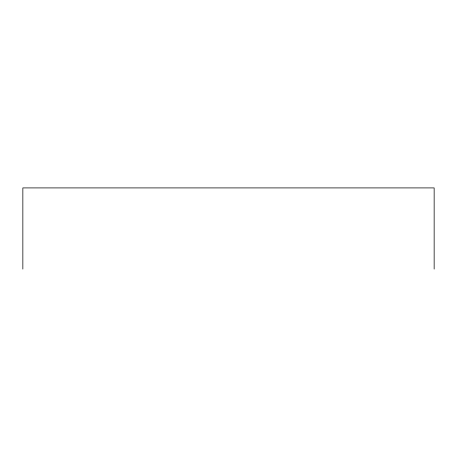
<?xml version="1.0" encoding="UTF-8"?>
<svg xmlns="http://www.w3.org/2000/svg" width="457" height="457" viewBox="0 0 457 457"><rect width="100%" height="100%" fill="white"/><g stroke="black" fill="none" stroke-linecap="round" stroke-linejoin="round"><path stroke-width="0.69" d="M434.15 269.087L434.15 187.913L22.85 187.913L22.85 269.087"/></g></svg>
